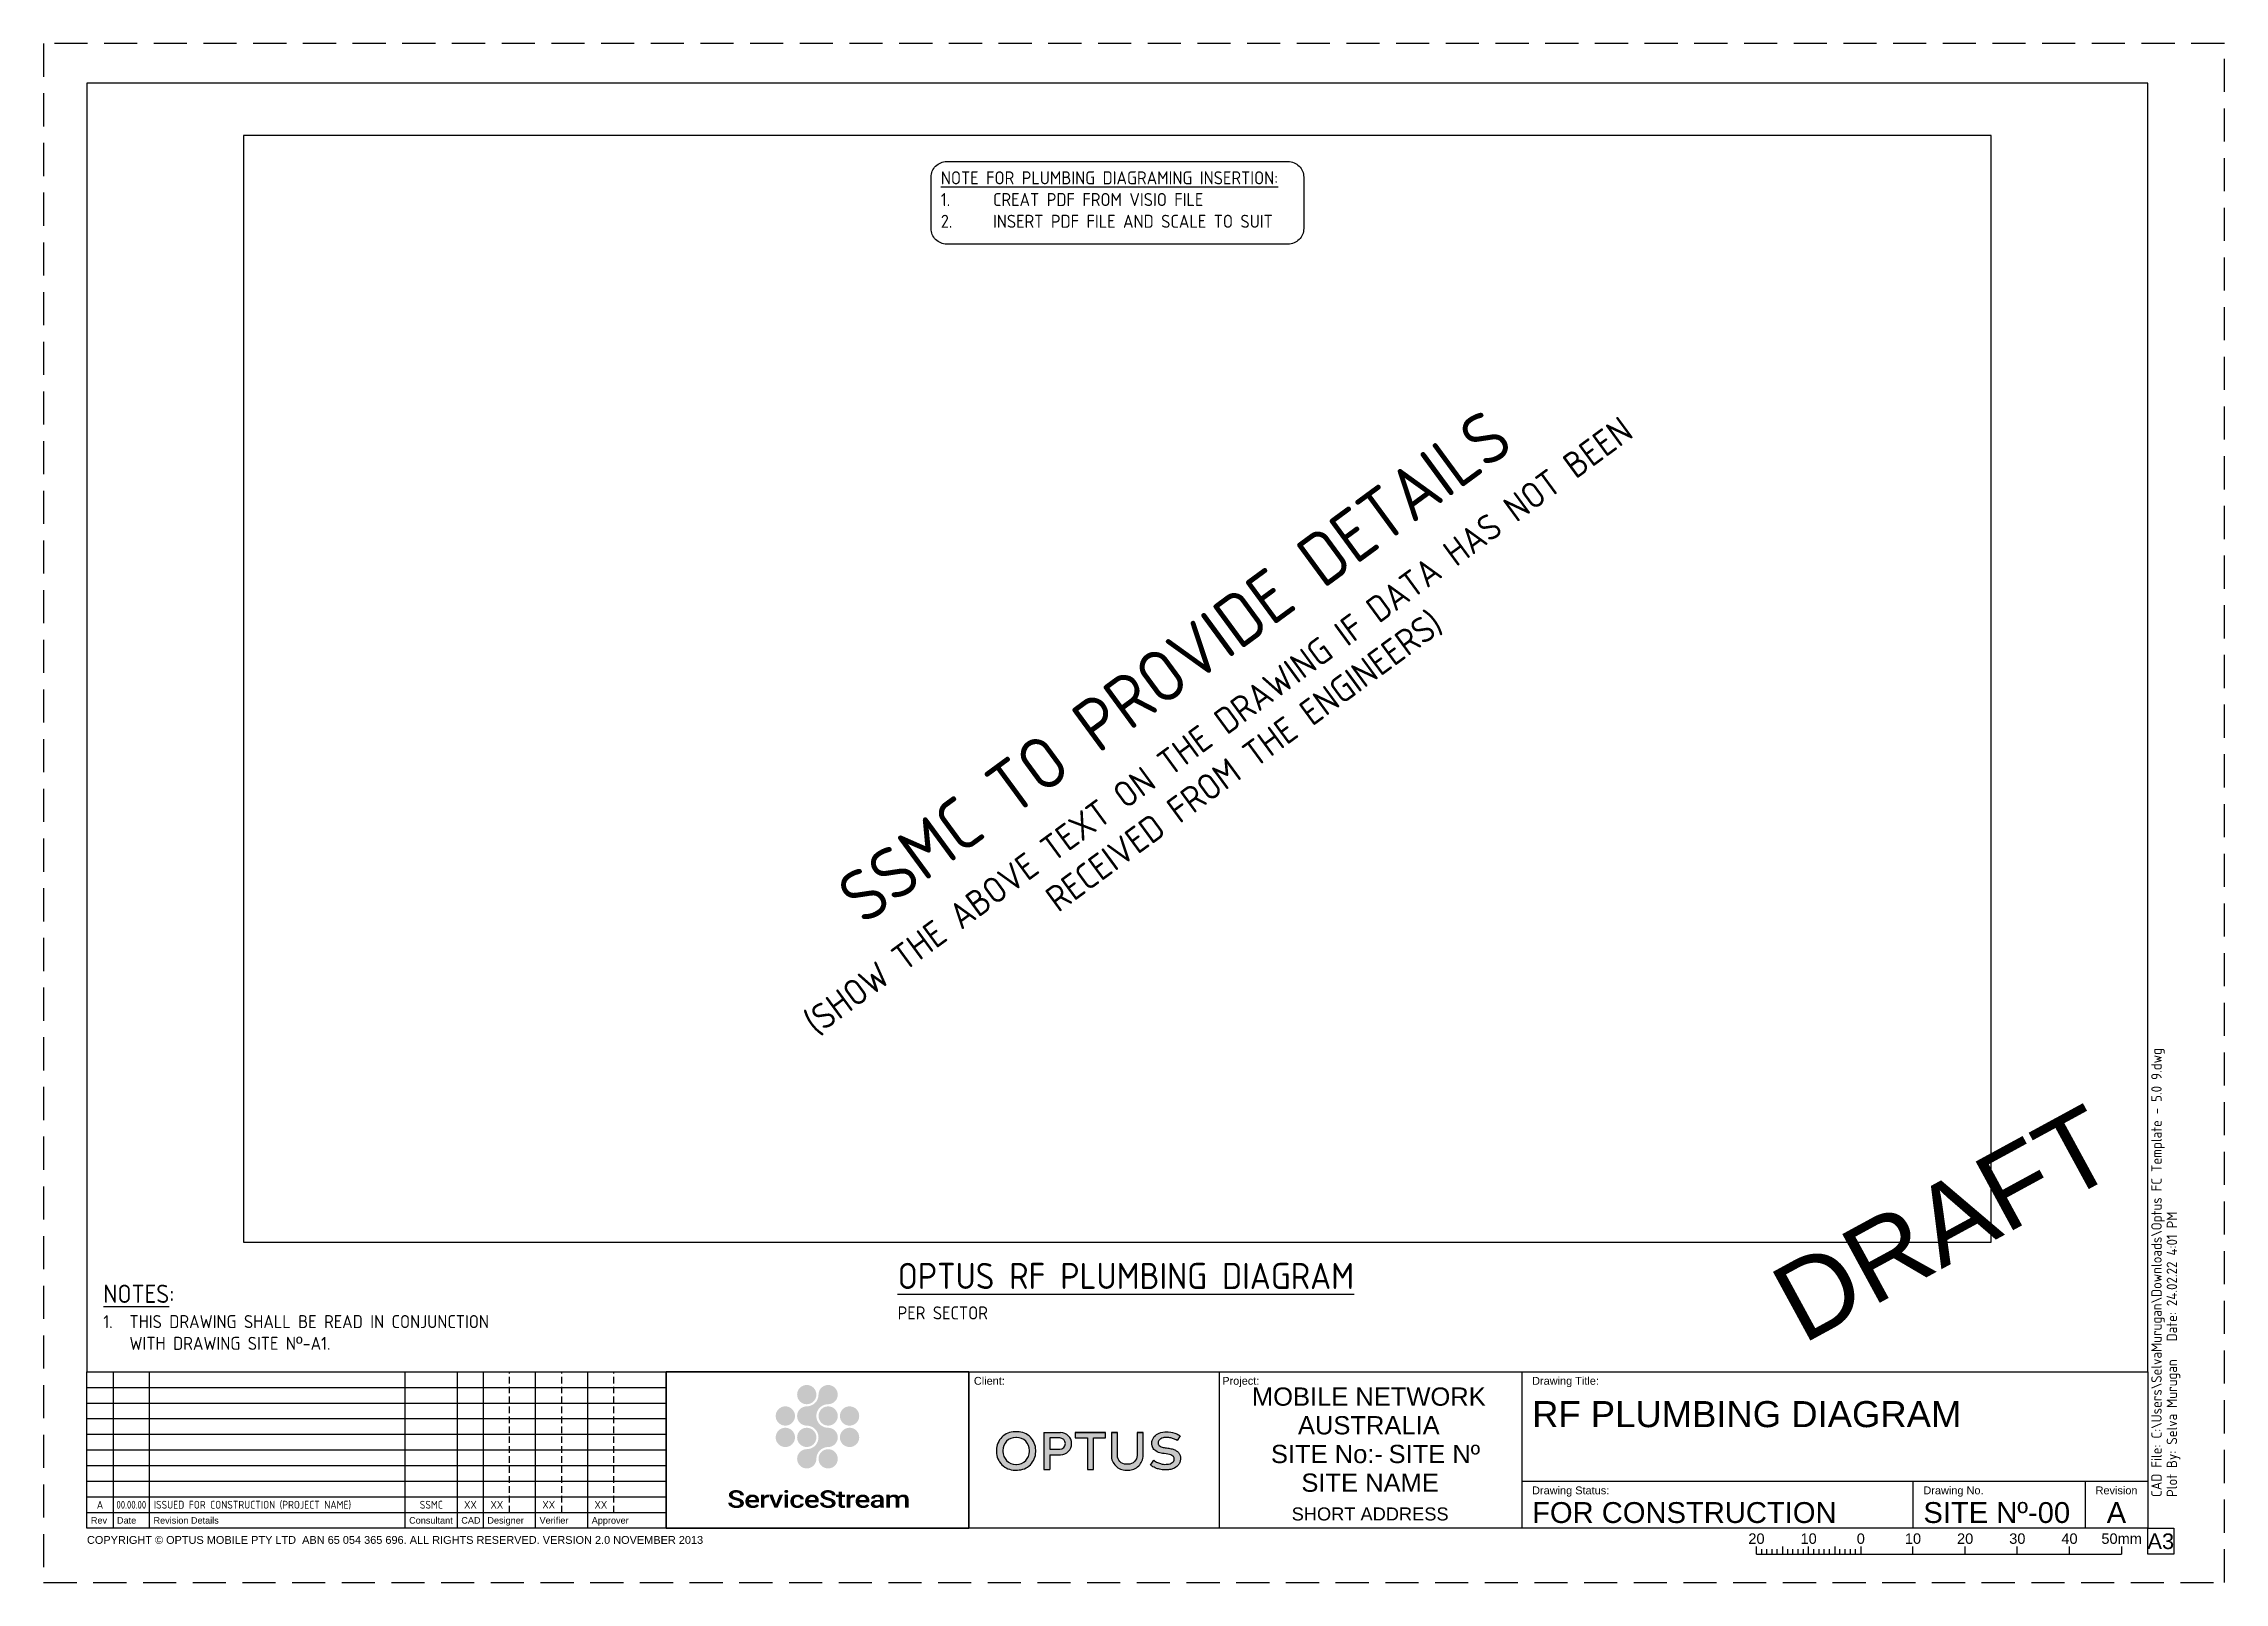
# Paper-space layout 'A2' of a CAD drawing. Extents: x 0 to 418, y 0 to 295.
# The model-space entities are those that its viewports show. They can reach past a viewport. Long polylines and large blocks are cut down to what shows.
import ezdxf
from ezdxf.enums import TextEntityAlignment as Align

# ---------------------------------------------------------------- set-up
doc = ezdxf.new("R2010")
doc.units = 0
doc.header["$MEASUREMENT"] = 0
doc.linetypes.add('DASHED', pattern=[19.05, 12.7, -6.35])
doc.linetypes.add('HIDDEN', pattern=[9.525, 6.35, -3.175])
doc.layers.get('0').update_dxf_attribs({"lineweight": 25})
doc.layers.get('DEFPOINTS').update_dxf_attribs({"color": 1})
for name, color, linetype in [('BORDER', 7, 'Continuous'), ('Cover Sht', 3, 'Continuous'), ('Cover Sht - Text 2.5', 2, 'Continuous'), ('Cover Sht - Text 3.5', 3, 'Continuous'), ('DRAFT STAMP', 253, 'Continuous'), ('Help notes', 240, 'Continuous'), ('Logo OPTUS', 134, 'Continuous'), ('Logo ServiceStream', 7, 'Continuous'), ('Text 2.5', 2, 'Continuous'), ('Text 5.0', 4, 'Continuous')]:
    doc.layers.add(name, color=color, linetype=linetype)
doc.layers.add('Viewport1', color=161, linetype='Continuous', plot=False)
doc.styles.add('ARIAL', font='arial.ttf')
doc.styles.add('ISOCP', font='isocp.shx')
doc.styles.add('STAMP', font='swissko.ttf')
pattern_1 = [(0, (0, 0), (0, 6.985), [5.08, -1.905]), (90, (0, 0), (-6.985, 4e-16), [5.08, -1.905])]

# ---------------------------------------------------------------- blocks, each defined once
blk = doc.blocks.new('Optus-A3AT')
at = {"layer": 'Cover Sht - Text 3.5', "color": 4, "style": 'ARIAL'}
for tag, p in [('TITLE-1', (285.31, 29.76)), ('TITLE-2', (285.31, 21.76))]:
    blk.add_attdef(tag, p, '', height=5, dxfattribs=at)
at = {"layer": 'Cover Sht - Text 3.5', "color": 3, "style": 'ARIAL'}
for tag, p, height in [('SITE_NO', (257.79, 22.87), 3.5), ('STATUS', (285.31, 11.39), 4)]:
    blk.add_attdef(tag, p, '', height=height, dxfattribs=at)
for tag, height, p in [('SITE_NAME', 3.5, (254.26, 17.37)), ('ADDRESS', 2.5, (254.26, 11.87))]:
    blk.add_attdef(tag, text='', height=height, dxfattribs=at).set_placement(p, align=Align.CENTER)
at = {"layer": 'Cover Sht - Text 3.5', "style": 'ARIAL'}
for tag, p in [('DRG.NO.', (360.31, 11.39)), ('REV', (393.31, 11.39))]:
    blk.add_attdef(tag, p, '', height=4, dxfattribs=at)
blk = doc.blocks.new('OPTUS Logo')
at = {"linetype": 'Continuous', "true_color": 0x00a4ae}
h = blk.add_hatch(color=134, dxfattribs=at)
h.dxf.hatch_style = 1
h.paths.add_polyline_path([(12.85, 14.65), (12.85, 14.98, 0.414214), (9.34, 18.49), (8.86, 18.49, 0.414214), (5.34, 14.98), (5.34, 14.65, 0.414214), (8.86, 11.14), (9.34, 11.14, 0.414214)])
h.paths.add_polyline_path([(9.18, 12.24), (9.02, 12.24, -0.414214), (6.55, 14.71), (6.55, 14.92, -0.414214), (9.02, 17.39), (9.18, 17.39, -0.414214), (11.65, 14.92), (11.65, 14.71, -0.414214)], flags=16)
h.paths.add_polyline_path([(17.59, 14.07, 1), (17.59, 18.35), (14.95, 18.35), (14.77, 18.35), (14.42, 18.35), (14.42, 11.28), (15.57, 11.28), (15.57, 14.07)])
h.paths.add_polyline_path([(15.57, 15.12), (15.57, 17.3), (17.45, 17.3, -1), (17.45, 15.12)], flags=16)
h.paths.add_polyline_path([(22.75, 11.28), (23.9, 11.28), (23.9, 17.3), (26.21, 17.3), (26.21, 18.35), (20.44, 18.35), (20.44, 17.3), (22.75, 17.3)])
h.paths.add_polyline_path([(28.5, 13.95), (28.5, 18.35), (27.35, 18.35), (27.35, 13.95, 0.414214), (30.19, 11.11), (30.59, 11.11, 0.414214), (33.43, 13.95), (33.43, 18.35), (32.28, 18.35), (32.28, 13.95, -0.414214), (30.59, 12.26), (30.19, 12.26, -0.414214)])
h.paths.add_polyline_path([(38.11, 12.26), (37.87, 12.25), (37.62, 12.24), (37.37, 12.26), (37.1, 12.3), (36.92, 12.34), (36.74, 12.38), (36.56, 12.44), (36.39, 12.5), (36.18, 12.58), (35.98, 12.68), (35.78, 12.8), (35.6, 12.93), (35.49, 13.02), (34.85, 12.11), (34.91, 12.06), (35.04, 11.96), (35.15, 11.89), (35.33, 11.77), (35.53, 11.67), (35.74, 11.57), (36.01, 11.46), (36.21, 11.4), (36.38, 11.35), (36.59, 11.29), (36.84, 11.24), (37.1, 11.2), (37.35, 11.18), (37.56, 11.16), (37.79, 11.16), (38.05, 11.17), (38.29, 11.19), (38.52, 11.23), (38.74, 11.28), (38.91, 11.32), (39.1, 11.39), (39.25, 11.45), (39.44, 11.54), (39.7, 11.69), (39.88, 11.83), (40.03, 11.96), (40.14, 12.09), (40.25, 12.23), (40.34, 12.36), (40.4, 12.47), (40.47, 12.63), (40.53, 12.8), (40.57, 12.95), (40.59, 13.12), (40.61, 13.27), (40.61, 13.42), (40.6, 13.59), (40.59, 13.72), (40.56, 13.85), (40.53, 13.95), (40.48, 14.08), (40.42, 14.21), (40.37, 14.3), (40.31, 14.39), (40.21, 14.51), (40.1, 14.62), (40.01, 14.7), (39.9, 14.79), (39.79, 14.86), (39.66, 14.94), (39.52, 15.01), (39.35, 15.08), (39.2, 15.13), (39.03, 15.19), (38.81, 15.24), (38.58, 15.29), (38.38, 15.32), (38.15, 15.35), (37.9, 15.39), (37.64, 15.42), (37.45, 15.46), (37.25, 15.5), (37.07, 15.55), (36.87, 15.62), (36.7, 15.71), (36.53, 15.83), (36.44, 15.93), (36.37, 16.04), (36.34, 16.14), (36.32, 16.28), (36.31, 16.41), (36.34, 16.55), (36.39, 16.7), (36.46, 16.83), (36.55, 16.94), (36.68, 17.06), (36.82, 17.16), (37.03, 17.25), (37.25, 17.32), (37.41, 17.36), (37.59, 17.38), (37.79, 17.4), (37.98, 17.4), (38.19, 17.39), (38.37, 17.37), (38.58, 17.34), (38.76, 17.3), (38.96, 17.25), (39.1, 17.2), (39.24, 17.15), (39.43, 17.07), (39.6, 16.99), (39.75, 16.91), (39.94, 16.79), (40.53, 17.72), (40.35, 17.83), (40.1, 17.97), (39.88, 18.08), (39.5, 18.24), (39.1, 18.35), (38.73, 18.43), (38.25, 18.47), (37.88, 18.48), (37.57, 18.47), (37.22, 18.42), (36.83, 18.34), (36.51, 18.23), (36.24, 18.1), (36, 17.95), (35.79, 17.79), (35.56, 17.56), (35.41, 17.34), (35.27, 17.08), (35.19, 16.83), (35.13, 16.6), (35.11, 16.35), (35.11, 16.14), (35.17, 15.78), (35.22, 15.6), (35.36, 15.31), (35.51, 15.11), (35.67, 14.94), (35.86, 14.8), (36.12, 14.64), (36.38, 14.53), (36.63, 14.44), (36.88, 14.38), (37.14, 14.33), (37.47, 14.29), (37.88, 14.23), (38.2, 14.18), (38.49, 14.11), (38.73, 14.04), (38.96, 13.94), (39.12, 13.84), (39.25, 13.72), (39.33, 13.62), (39.38, 13.47), (39.41, 13.31), (39.4, 13.15), (39.37, 13.04), (39.3, 12.88), (39.18, 12.73), (39.03, 12.59), (38.84, 12.47), (38.6, 12.37), (38.33, 12.3)])
at = {"color": 134, "linetype": 'Continuous', "true_color": 0x00a4ae}
for p, q in [((14.42, 18.35), (17.59, 18.35)), ((14.42, 18.35), (14.42, 11.28)), ((14.77, 18.35), (17.59, 18.35)), ((14.95, 18.35), (17.59, 18.35)), ((20.44, 18.35), (26.21, 18.35)), ((27.35, 18.35), (28.5, 18.35)), ((32.28, 18.35), (33.43, 18.35)), ((15.57, 14.07), (17.59, 14.07)), ((15.57, 14.07), (15.57, 11.28)), ((14.42, 11.28), (15.57, 11.28))]:
    blk.add_line(p, q, dxfattribs=at)
for points in [[(5.34, 14.98), (5.34, 14.65, 0.414214), (8.86, 11.14), (9.34, 11.14, 0.414214), (12.85, 14.65), (12.85, 14.98, 0.414214), (9.34, 18.49), (8.86, 18.49, 0.414214)], [(6.55, 14.71, 0.414214), (9.02, 12.24), (9.18, 12.24, 0.414214), (11.65, 14.71), (11.65, 14.92, 0.414214), (9.18, 17.39), (9.02, 17.39, 0.414214), (6.55, 14.92)], [(15.57, 15.12), (17.45, 15.12, 1), (17.45, 17.3), (15.57, 17.3)], [(30.59, 12.26), (30.19, 12.26, -0.414214), (28.5, 13.95), (28.5, 18.35), (27.35, 18.35), (27.35, 13.95, 0.414214), (30.19, 11.11), (30.59, 11.11, 0.414214), (33.43, 13.95), (33.43, 18.35), (32.28, 18.35), (32.28, 13.95, -0.414214)]]:
    blk.add_lwpolyline(points, format="xyb", close=True, dxfattribs=at)
for points in [[(23.9, 17.3), (26.21, 17.3), (26.21, 18.35), (20.44, 18.35), (20.44, 17.3), (22.75, 17.3), (22.75, 11.28), (23.9, 11.28)], [(34.85, 12.11), (35.49, 13.02), (35.6, 12.93), (35.78, 12.8), (35.98, 12.68), (36.18, 12.58), (36.39, 12.5), (36.56, 12.44), (36.74, 12.38), (36.92, 12.34), (37.1, 12.3), (37.37, 12.26), (37.62, 12.24), (37.87, 12.25), (38.11, 12.26), (38.33, 12.3), (38.6, 12.37), (38.84, 12.47), (39.03, 12.59), (39.18, 12.73), (39.3, 12.88), (39.37, 13.04), (39.4, 13.15), (39.41, 13.31), (39.38, 13.47), (39.33, 13.62), (39.25, 13.72), (39.12, 13.84), (38.96, 13.94), (38.73, 14.04), (38.49, 14.11), (38.2, 14.18), (37.88, 14.23), (37.47, 14.29), (37.14, 14.33), (36.88, 14.38), (36.63, 14.44), (36.38, 14.53), (36.12, 14.64), (35.86, 14.8), (35.67, 14.94), (35.51, 15.11), (35.36, 15.31), (35.22, 15.6), (35.17, 15.78), (35.11, 16.14), (35.11, 16.35), (35.13, 16.6), (35.19, 16.83), (35.27, 17.08), (35.41, 17.34), (35.56, 17.56), (35.79, 17.79), (36, 17.95), (36.24, 18.1), (36.51, 18.23), (36.83, 18.34), (37.22, 18.42), (37.57, 18.47), (37.88, 18.48), (38.25, 18.47), (38.73, 18.43), (39.1, 18.35), (39.5, 18.24), (39.88, 18.08), (40.1, 17.97), (40.35, 17.83), (40.53, 17.72), (40.53, 17.72), (39.94, 16.79), (39.75, 16.91), (39.6, 16.99), (39.43, 17.07), (39.24, 17.15), (39.1, 17.2), (38.96, 17.25), (38.76, 17.3), (38.58, 17.34), (38.37, 17.37), (38.19, 17.39), (37.98, 17.4), (37.79, 17.4), (37.59, 17.38), (37.41, 17.36), (37.25, 17.32), (37.03, 17.25), (36.82, 17.16), (36.68, 17.06), (36.55, 16.94), (36.46, 16.83), (36.39, 16.7), (36.34, 16.55), (36.31, 16.41), (36.32, 16.28), (36.34, 16.14), (36.37, 16.04), (36.44, 15.93), (36.53, 15.83), (36.7, 15.71), (36.87, 15.62), (37.07, 15.55), (37.25, 15.5), (37.45, 15.46), (37.64, 15.42), (37.9, 15.39), (38.15, 15.35), (38.38, 15.32), (38.58, 15.29), (38.81, 15.24), (39.03, 15.19), (39.2, 15.13), (39.35, 15.08), (39.52, 15.01), (39.66, 14.94), (39.79, 14.86), (39.9, 14.79), (40.01, 14.7), (40.1, 14.62), (40.21, 14.51), (40.31, 14.39), (40.37, 14.3), (40.42, 14.21), (40.48, 14.08), (40.53, 13.95), (40.56, 13.85), (40.59, 13.72), (40.6, 13.59), (40.61, 13.42), (40.61, 13.27), (40.59, 13.12), (40.57, 12.95), (40.53, 12.8), (40.47, 12.63), (40.4, 12.47), (40.34, 12.36), (40.25, 12.23), (40.14, 12.09), (40.03, 11.96), (39.88, 11.83), (39.7, 11.69), (39.44, 11.54), (39.25, 11.45), (39.1, 11.39), (38.91, 11.32), (38.74, 11.28), (38.52, 11.23), (38.29, 11.19), (38.05, 11.17), (37.79, 11.16), (37.56, 11.16), (37.35, 11.18), (37.1, 11.2), (36.84, 11.24), (36.59, 11.29), (36.38, 11.35), (36.21, 11.4), (36.01, 11.46), (35.74, 11.57), (35.53, 11.67), (35.33, 11.77), (35.15, 11.89), (35.04, 11.96), (34.91, 12.06)]]:
    blk.add_lwpolyline(points, close=True, dxfattribs=at)
blk.add_arc((17.59, 16.21), 2.14, 270, 90, dxfattribs=at)
blk = doc.blocks.new('OPTUS-yes Logo')
at = {"layer": 'BORDER'}
blk.add_blockref('OPTUS Logo', (0, 0), dxfattribs=at)
blk = doc.blocks.new('Optus-A3SH')
at = {"layer": 'Cover Sht', "color": 1}
for p, q in [((13.31, 40.39), (13.31, 10.39)), ((20.31, 10.39), (20.31, 40.39)), ((69.31, 10.39), (69.31, 40.39)), ((79.31, 10.39), (79.31, 40.39)), ((79.31, 13.39), (79.31, 40.39)), ((84.31, 10.39), (84.31, 40.39)), ((94.31, 10.39), (94.31, 40.39)), ((104.31, 10.39), (104.31, 40.39)), ((8.31, 13.39), (119.31, 13.39))]:
    blk.add_line(p, q, dxfattribs=at)
at = {"layer": 'Cover Sht', "color": 8, "linetype": 'DASHED', "ltscale": 0.1}
for p, q in [((89.31, 13.39), (89.31, 40.39)), ((99.31, 13.39), (99.31, 40.39)), ((109.31, 13.39), (109.31, 40.39))]:
    blk.add_line(p, q, dxfattribs=at)
at = {"layer": 'Cover Sht', "color": 2}
for p, q in [((119.31, 10.39), (119.31, 40.39)), ((177.31, 10.39), (177.31, 40.39)), ((225.31, 40.39), (225.31, 10.39)), ((283.31, 40.39), (283.31, 10.39)), ((283.31, 19.39), (403.31, 19.39)), ((358.31, 19.39), (358.31, 10.39)), ((391.31, 19.39), (391.31, 10.39))]:
    blk.add_line(p, q, dxfattribs=at)
at = {"layer": 'Cover Sht', "color": 8}
for p, q in [((8.31, 37.39), (119.31, 37.39)), ((8.31, 34.39), (119.31, 34.39)), ((8.31, 31.39), (119.31, 31.39)), ((8.31, 28.39), (119.31, 28.39)), ((8.31, 25.39), (119.31, 25.39)), ((8.31, 22.39), (119.31, 22.39)), ((8.31, 19.39), (119.31, 19.39)), ((8.31, 16.39), (119.31, 16.39)), ((329.31, 5.39), (329.31, 6.39)), ((330.31, 5.39), (330.31, 6.39)), ((331.31, 5.39), (331.31, 6.39)), ((332.31, 5.39), (332.31, 6.39)), ((334.31, 5.39), (334.31, 6.39)), ((335.31, 5.39), (335.31, 6.39)), ((336.31, 5.39), (336.31, 6.39)), ((337.31, 5.39), (337.31, 6.39)), ((339.31, 5.39), (339.31, 6.39)), ((340.31, 5.39), (340.31, 6.39)), ((341.31, 5.39), (341.31, 6.39)), ((342.31, 5.39), (342.31, 6.39)), ((344.31, 5.39), (344.31, 6.39)), ((345.31, 5.39), (345.31, 6.39)), ((346.31, 5.39), (346.31, 6.39)), ((347.31, 5.39), (347.31, 6.39))]:
    blk.add_line(p, q, dxfattribs=at)
at = {"layer": 'Cover Sht', "color": 7}
for p, q in [((328.31, 5.39), (328.31, 6.89)), ((328.31, 5.39), (398.31, 5.39)), ((333.31, 6.89), (333.31, 5.39)), ((338.31, 5.39), (338.31, 6.89)), ((343.31, 6.89), (343.31, 5.39)), ((348.31, 6.89), (348.31, 5.39)), ((358.31, 5.39), (358.31, 6.89)), ((368.31, 5.39), (368.31, 6.89)), ((378.31, 5.39), (378.31, 6.89)), ((388.31, 5.39), (388.31, 6.89)), ((398.31, 6.89), (398.31, 5.39))]:
    blk.add_line(p, q, dxfattribs=at)
at = {"layer": 'Cover Sht', "flags": 128}
blk.add_lwpolyline([(403.31, 40.39), (403.31, 287.39), (8.31, 287.39), (8.31, 40.39)], dxfattribs=at)
blk.add_lwpolyline([(8.31, 40.39), (403.31, 40.39), (403.31, 10.39), (8.31, 10.39)], close=True, dxfattribs=at)
at = {"layer": 'Cover Sht', "color": 1, "flags": 128}
blk.add_lwpolyline([(403.31, 5.39), (403.31, 10.39), (408.31, 10.39), (408.31, 5.39)], close=True, dxfattribs=at)
at = {"layer": 'Logo OPTUS'}
blk.add_blockref('OPTUS-yes Logo', (177.31, 10.39), dxfattribs=at)
at = {"layer": 'Cover Sht - Text 2.5', "color": 1, "style": 'ARIAL'}
for s, p in [('Client:', (178.31, 37.89)), ('Project:', (225.92, 37.89)), ('Drawing Title:', (285.31, 37.89)), ('Drawing Status:', (285.31, 16.89)), ('Drawing No.', (360.31, 16.89)), ('Revision', (393.31, 16.89))]:
    blk.add_text(s, height=1.5, dxfattribs=at).set_placement(p)
for s, p in [('Revision Details', (21.06, 11.89)), ('Consultant', (70.06, 11.89)), ('Designer', (85.06, 11.89)), ('Verifier', (95.06, 11.89)), ('Rev', (9.06, 11.89)), ('Date', (14.06, 11.89)), ('CAD', (80.06, 11.89)), ('Approver', (105.06, 11.89))]:
    blk.add_text(s, height=1.25, dxfattribs=at).set_placement(p, align=Align.MIDDLE_LEFT)
at = {"layer": 'Cover Sht - Text 2.5', "color": 7, "style": 'ARIAL'}
for s, p in [('20', (328.31, 7.39)), ('10', (338.31, 7.39)), ('0', (348.31, 7.39)), ('10', (358.31, 7.39)), ('20', (368.31, 7.39)), ('30', (378.31, 7.39)), ('40', (388.31, 7.39)), ('50mm', (398.31, 7.39))]:
    blk.add_text(s, height=2, dxfattribs=at).set_placement(p, align=Align.CENTER)
at = {"layer": 'Cover Sht - Text 3.5', "color": 3, "style": 'ARIAL'}
for s, p in [('MOBILE NETWORK', (254.01, 33.87)), ('AUSTRALIA', (254.01, 28.37)), ('SITE No:-', (245.98, 22.87))]:
    blk.add_text(s, height=3.5, dxfattribs=at).set_placement(p, align=Align.CENTER)
at = {"layer": 'Cover Sht - Text 3.5', "color": 8, "style": 'ARIAL'}
blk.add_text('COPYRIGHT © OPTUS MOBILE PTY LTD  ABN 65 054 365 696. ALL RIGHTS RESERVED. VERSION 2.0 NOVEMBER 2013', height=1.5, dxfattribs=at).set_placement((8.31, 7.39))
blk.add_text('COPYRIGHT © OPTUS MOBILE PTY LTD  ABN 65 054 365 696. ALL RIGHTS RESERVED. VERSION 2.0 NOVEMBER 2013', height=1.5, dxfattribs=at).set_placement((8.31, 7.39))
at = {"layer": 'Cover Sht - Text 3.5', "style": 'ARIAL'}
blk.add_text('A3', height=3, dxfattribs=at).set_placement((405.81, 7.89), align=Align.MIDDLE)
at = {"layer": 'Cover Sht - Text 3.5', "color": 8, "style": 'ISOCP'}
for p in [(403.98, 16.38), (406.94, 16.38)]:
    blk.add_attdef('PLOTINFO', text='', height=2, rotation=90, dxfattribs=at).set_placement(p, align=Align.TOP_LEFT)
blk = doc.blocks.new('Rev_Details')
at = {"layer": 'Cover Sht - Text 3.5', "color": 7, "linetype": 'Continuous', "style": 'ISOCP'}
for tag, p in [('REVNO', (10.81, 14.89)), ('CO.BY', (74.31, 14.89)), ('CADBY', (81.81, 14.89)), ('DESBY', (86.88, 14.89)), ('VERBY', (96.81, 14.89)), ('APPBY', (106.81, 14.89))]:
    blk.add_attdef(tag, text='', height=1.5, dxfattribs=at).set_placement(p, align=Align.MIDDLE_CENTER)
at = {"layer": 'Cover Sht - Text 3.5', "color": 7, "linetype": 'Continuous', "style": 'ISOCP', "width": 0.9}
blk.add_attdef('REVDATE', text='', height=1.5, dxfattribs=at).set_placement((16.81, 14.89), align=Align.MIDDLE_CENTER)
at = {"layer": 'Cover Sht - Text 3.5', "color": 7, "linetype": 'Continuous', "style": 'ISOCP'}
blk.add_attdef('REVDESCRIPTION', text='', height=1.5, dxfattribs=at).set_placement((21.11, 14.89), align=Align.MIDDLE_LEFT)
blk = doc.blocks.new('New_ServiceStream_Logo')
at = {"layer": 'Logo ServiceStream', "transparency": 33554605}
h = blk.add_hatch(color=7, dxfattribs=at)
h.dxf.hatch_style = 1
h.set_gradient(color1=(41, 197, 245), color2=(63, 213, 133), rotation=180, name='INVCURVED')
h.paths.add_polyline_path([(-29.19, -4.39, 1), (-32.88, -4.39, 1)], flags=17)
h.paths.add_polyline_path([(-26.91, -6.23, 2.3896), (-28.78, -4.39, -0.417704), (-31.06, -6.64, 0.992754), (-31.04, -10.34, -1.005969), (-31.06, -14.85, 2.3896), (-29.19, -16.7, -0.417704), (-26.91, -14.44, 0.992754), (-26.93, -10.75, -1.005969)])
h.paths.add_polyline_path([(-36.99, -8.49, 1), (-33.29, -8.49, 1)])
h.paths.add_polyline_path([(-36.99, -12.59, 1), (-33.29, -12.59, 1)])
h.paths.add_polyline_path([(-32.88, -12.59, 1), (-29.19, -12.59, 1)], flags=17)
h.paths.add_polyline_path([(-25.09, -8.49, 1), (-28.78, -8.49, 1)], flags=17)
h.paths.add_polyline_path([(-20.98, -8.49, 1), (-24.68, -8.49, 1)])
h.paths.add_polyline_path([(-24.68, -12.59, 1), (-20.98, -12.59, 1)])
h.paths.add_polyline_path([(-25.09, -16.7, 1), (-28.78, -16.7, 1)], flags=17)
at = {"layer": 'Logo ServiceStream'}
h = blk.add_hatch(dxfattribs=at)
h.set_pattern_fill('ANGLE')
h.set_pattern_definition(pattern_1)
h.paths.add_polyline_path([(-44.54, -22.69), (-44.9, -22.71), (-45.26, -22.8), (-45.56, -22.95), (-45.7, -23.06), (-44.54, -23.15), (-44.29, -23.17), (-43.98, -23.3), (-43.87, -23.41), (-43.78, -23.71), (-43.08, -23.71), (-43.11, -23.47), (-43.27, -23.18), (-43.46, -22.99), (-43.79, -22.82), (-44.14, -22.72)])
h.paths.add_polyline_path([(-45.7, -23.06), (-45.9, -23.31), (-45.96, -23.62), (-45.9, -23.9), (-45.72, -24.16), (-45.42, -24.37), (-45.36, -24.4), (-45.04, -24.53), (-44.64, -24.64), (-44.24, -24.76), (-43.96, -24.89), (-43.9, -24.94), (-43.78, -25.23), (-43.78, -25.29), (-43.96, -25.55), (-44.11, -25.62), (-44.51, -25.68), (-43.33, -25.79), (-43.14, -25.53), (-43.08, -25.22), (-43.09, -25.06), (-43.21, -24.77), (-43.32, -24.64), (-43.63, -24.43), (-43.66, -24.41), (-43.98, -24.28), (-44.38, -24.16), (-44.77, -24.05), (-45.06, -23.93), (-45.11, -23.88), (-45.26, -23.62), (-45.25, -23.53), (-45.07, -23.27), (-44.94, -23.21), (-44.54, -23.15)])
h.paths.add_polyline_path([(-45.39, -25.08), (-46.09, -25.08), (-46.05, -25.35), (-45.89, -25.63), (-45.65, -25.83), (-45.31, -26), (-45.26, -26.02), (-44.9, -26.11), (-44.51, -26.14), (-44.12, -26.12), (-43.76, -26.03), (-43.46, -25.89), (-43.33, -25.79), (-44.51, -25.68), (-44.85, -25.64), (-45.16, -25.52), (-45.3, -25.39)])
h.paths.add_polyline_path([(-41.45, -23.55), (-41.8, -23.59), (-42.14, -23.71), (-42.42, -23.9), (-41.45, -24), (-41.33, -24.01), (-41.01, -24.14), (-40.93, -24.25), (-40.83, -24.57), (-40.83, -24.61), (-42.12, -24.61), (-40.17, -24.75), (-40.21, -24.41), (-40.33, -24.11), (-40.5, -23.88), (-40.72, -23.71), (-41.05, -23.59)])
h.paths.add_polyline_path([(-42.42, -23.9), (-42.63, -24.17), (-42.66, -24.21), (-42.77, -24.51), (-42.8, -24.84), (-42.8, -24.91), (-42.8, -24.95), (-42.75, -25.28), (-42.62, -25.57), (-42.4, -25.8), (-41.33, -25.69), (-41.56, -25.67), (-41.88, -25.51), (-42.02, -25.34), (-42.12, -25.02), (-40.17, -25.02), (-40.17, -24.8), (-40.17, -24.75), (-42.12, -24.61), (-42.07, -24.42), (-41.9, -24.16), (-41.81, -24.09), (-41.45, -24)])
h.paths.add_polyline_path([(-40.58, -25.38), (-40.67, -25.46), (-40.96, -25.64), (-41.33, -25.69), (-42.4, -25.8), (-42.4, -25.81), (-42.11, -26), (-41.77, -26.1), (-41.37, -26.14), (-41.05, -26.12), (-40.7, -26.02), (-40.47, -25.9), (-40.21, -25.67)])
h = blk.add_hatch(color=7, dxfattribs=at)
h.dxf.hatch_style = 1
h.paths.add_polyline_path([(-44.54, -22.69), (-44.9, -22.71), (-45.26, -22.8), (-45.56, -22.95), (-45.7, -23.06), (-44.54, -23.15), (-44.29, -23.17), (-43.98, -23.3), (-43.87, -23.41), (-43.78, -23.71), (-43.08, -23.71), (-43.11, -23.47), (-43.27, -23.18), (-43.46, -22.99), (-43.79, -22.82), (-44.14, -22.72)])
h.paths.add_polyline_path([(-45.7, -23.06), (-45.9, -23.31), (-45.96, -23.62), (-45.9, -23.9), (-45.72, -24.16), (-45.42, -24.37), (-45.36, -24.4), (-45.04, -24.53), (-44.64, -24.64), (-44.24, -24.76), (-43.96, -24.89), (-43.9, -24.94), (-43.78, -25.23), (-43.78, -25.29), (-43.96, -25.55), (-44.11, -25.62), (-44.51, -25.68), (-43.33, -25.79), (-43.14, -25.53), (-43.08, -25.22), (-43.09, -25.06), (-43.21, -24.77), (-43.32, -24.64), (-43.63, -24.43), (-43.66, -24.41), (-43.98, -24.28), (-44.38, -24.16), (-44.77, -24.05), (-45.06, -23.93), (-45.11, -23.88), (-45.26, -23.62), (-45.25, -23.53), (-45.07, -23.27), (-44.94, -23.21), (-44.54, -23.15)])
h.paths.add_polyline_path([(-45.39, -25.08), (-46.09, -25.08), (-46.05, -25.35), (-45.89, -25.63), (-45.65, -25.83), (-45.31, -26), (-45.26, -26.02), (-44.9, -26.11), (-44.51, -26.14), (-44.12, -26.12), (-43.76, -26.03), (-43.46, -25.89), (-43.33, -25.79), (-44.51, -25.68), (-44.85, -25.64), (-45.16, -25.52), (-45.3, -25.39)])
h = blk.add_hatch(dxfattribs=at)
h.set_pattern_fill('ANGLE')
h.set_pattern_definition(pattern_1)
h.paths.add_polyline_path([(-41.45, -23.55), (-41.8, -23.59), (-42.14, -23.71), (-42.42, -23.9), (-41.45, -24), (-41.33, -24.01), (-41.01, -24.14), (-40.93, -24.25), (-40.83, -24.57), (-40.83, -24.61), (-42.12, -24.61), (-40.17, -24.75), (-40.21, -24.41), (-40.33, -24.11), (-40.5, -23.88), (-40.72, -23.71), (-41.05, -23.59)])
h.paths.add_polyline_path([(-42.42, -23.9), (-42.63, -24.17), (-42.66, -24.21), (-42.77, -24.51), (-42.8, -24.84), (-42.8, -24.91), (-42.8, -24.95), (-42.75, -25.28), (-42.62, -25.57), (-42.4, -25.8), (-41.33, -25.69), (-41.56, -25.67), (-41.88, -25.51), (-42.02, -25.34), (-42.12, -25.02), (-40.17, -25.02), (-40.17, -24.8), (-40.17, -24.75), (-42.12, -24.61), (-42.07, -24.42), (-41.9, -24.16), (-41.81, -24.09), (-41.45, -24)])
h.paths.add_polyline_path([(-40.58, -25.38), (-40.67, -25.46), (-40.96, -25.64), (-41.33, -25.69), (-42.4, -25.8), (-42.4, -25.81), (-42.11, -26), (-41.77, -26.1), (-41.37, -26.14), (-41.05, -26.12), (-40.7, -26.02), (-40.47, -25.9), (-40.21, -25.67)])
h = blk.add_hatch(dxfattribs=at)
h.set_pattern_fill('ANGLE')
h.set_pattern_definition(pattern_1)
h.paths.add_polyline_path([(-41.45, -23.55), (-41.8, -23.59), (-42.14, -23.71), (-42.42, -23.9), (-41.45, -24), (-41.33, -24.01), (-41.01, -24.14), (-40.93, -24.25), (-40.83, -24.57), (-40.83, -24.61), (-42.12, -24.61), (-40.17, -24.75), (-40.21, -24.41), (-40.33, -24.11), (-40.5, -23.88), (-40.72, -23.71), (-41.05, -23.59)])
h.paths.add_polyline_path([(-42.42, -23.9), (-42.63, -24.17), (-42.66, -24.21), (-42.77, -24.51), (-42.8, -24.84), (-42.8, -24.91), (-42.8, -24.95), (-42.75, -25.28), (-42.62, -25.57), (-42.4, -25.8), (-41.33, -25.69), (-41.56, -25.67), (-41.88, -25.51), (-42.02, -25.34), (-42.12, -25.02), (-40.17, -25.02), (-40.17, -24.8), (-40.17, -24.75), (-42.12, -24.61), (-42.07, -24.42), (-41.9, -24.16), (-41.81, -24.09), (-41.45, -24)])
h.paths.add_polyline_path([(-40.58, -25.38), (-40.67, -25.46), (-40.96, -25.64), (-41.33, -25.69), (-42.4, -25.8), (-42.4, -25.81), (-42.11, -26), (-41.77, -26.1), (-41.37, -26.14), (-41.05, -26.12), (-40.7, -26.02), (-40.47, -25.9), (-40.21, -25.67)])
h = blk.add_hatch(color=7, dxfattribs=at)
h.dxf.hatch_style = 1
h.paths.add_polyline_path([(-41.45, -23.55), (-41.8, -23.59), (-42.14, -23.71), (-42.42, -23.9), (-41.45, -24), (-41.33, -24.01), (-41.01, -24.14), (-40.93, -24.25), (-40.83, -24.57), (-40.83, -24.61), (-42.12, -24.61), (-40.17, -24.75), (-40.21, -24.41), (-40.33, -24.11), (-40.5, -23.88), (-40.72, -23.71), (-41.05, -23.59)])
h.paths.add_polyline_path([(-42.42, -23.9), (-42.63, -24.17), (-42.66, -24.21), (-42.77, -24.51), (-42.8, -24.84), (-42.8, -24.91), (-42.8, -24.95), (-42.75, -25.28), (-42.62, -25.57), (-42.4, -25.8), (-41.33, -25.69), (-41.56, -25.67), (-41.88, -25.51), (-42.02, -25.34), (-42.12, -25.02), (-40.17, -25.02), (-40.17, -24.8), (-40.17, -24.75), (-42.12, -24.61), (-42.07, -24.42), (-41.9, -24.16), (-41.81, -24.09), (-41.45, -24)])
h.paths.add_polyline_path([(-40.58, -25.38), (-40.67, -25.46), (-40.96, -25.64), (-41.33, -25.69), (-42.4, -25.8), (-42.4, -25.81), (-42.11, -26), (-41.77, -26.1), (-41.37, -26.14), (-41.05, -26.12), (-40.7, -26.02), (-40.47, -25.9), (-40.21, -25.67)])
h = blk.add_hatch(color=7, dxfattribs=at)
h.dxf.hatch_style = 1
h.paths.add_polyline_path([(-38.48, -23.55), (-38.56, -23.55), (-38.89, -23.64), (-39.15, -23.88), (-38.51, -24.09), (-38.24, -24.11), (-38.24, -23.58)])
h.paths.add_polyline_path([(-39.17, -23.6), (-39.81, -23.6), (-39.81, -26.09), (-39.14, -26.09), (-39.14, -24.39), (-39.13, -24.36), (-38.89, -24.16), (-38.51, -24.09), (-39.15, -23.88)])
h = blk.add_hatch(color=7, dxfattribs=at)
h.dxf.hatch_style = 1
h.paths.add_polyline_path([(-35.59, -23.6), (-36.29, -23.6), (-36.92, -25.39), (-37.22, -26.09), (-36.63, -26.09)])
h.paths.add_polyline_path([(-37.57, -23.6), (-38.26, -23.6), (-37.22, -26.09), (-36.92, -25.39)])
h = blk.add_hatch(color=7, dxfattribs=at)
h.dxf.hatch_style = 1
h.paths.add_polyline_path([(-34.96, -22.65), (-35.24, -22.73), (-35.34, -22.95), (-35.24, -23.16), (-34.96, -23.24), (-34.68, -23.16), (-34.57, -22.95), (-34.68, -22.73)])
h.paths.add_polyline_path([(-34.62, -23.6), (-35.29, -23.6), (-35.29, -26.09), (-34.62, -26.09)])
h = blk.add_hatch(color=7, dxfattribs=at)
h.dxf.hatch_style = 1
h.paths.add_polyline_path([(-32.82, -23.55), (-33.19, -23.59), (-33.53, -23.7), (-33.81, -23.89), (-33.84, -23.92), (-32.82, -24), (-32.72, -24), (-32.4, -24.14), (-32.34, -24.19), (-32.23, -24.49), (-31.59, -24.49), (-31.61, -24.35), (-31.72, -24.05), (-31.94, -23.81), (-32.09, -23.71), (-32.42, -23.59)])
h.paths.add_polyline_path([(-33.84, -23.92), (-34.02, -24.17), (-34.13, -24.47), (-34.18, -24.8), (-34.18, -24.87), (-34.18, -24.94), (-34.12, -25.27), (-34, -25.56), (-33.8, -25.8), (-33.55, -25.98), (-33.21, -26.1), (-32.81, -26.14), (-32.57, -26.12), (-32.21, -26.02), (-32.02, -25.93), (-31.76, -25.7), (-32.82, -25.69), (-33.04, -25.67), (-33.33, -25.49), (-33.46, -25.24), (-33.5, -24.89), (-33.5, -24.8), (-33.46, -24.45), (-33.32, -24.2), (-33.18, -24.08), (-32.82, -24)])
h.paths.add_polyline_path([(-31.59, -25.27), (-32.23, -25.27), (-32.23, -25.3), (-32.4, -25.57), (-32.46, -25.61), (-32.82, -25.69), (-31.76, -25.7), (-31.68, -25.57)])
h = blk.add_hatch(color=7, dxfattribs=at)
h.dxf.hatch_style = 1
h.paths.add_polyline_path([(-30, -23.55), (-30.36, -23.59), (-30.7, -23.71), (-30.97, -23.9), (-30.01, -24), (-29.89, -24.01), (-29.57, -24.14), (-29.48, -24.25), (-29.39, -24.57), (-29.39, -24.61), (-30.67, -24.61), (-28.72, -24.75), (-28.76, -24.41), (-28.88, -24.11), (-29.06, -23.88), (-29.28, -23.71), (-29.61, -23.59)])
h.paths.add_polyline_path([(-29.14, -25.38), (-29.22, -25.46), (-29.52, -25.64), (-29.89, -25.69), (-30.96, -25.8), (-30.95, -25.81), (-30.66, -26), (-30.32, -26.1), (-29.92, -26.14), (-29.61, -26.12), (-29.25, -26.02), (-29.03, -25.9), (-28.77, -25.67)])
h.paths.add_polyline_path([(-30.97, -23.9), (-31.19, -24.17), (-31.21, -24.21), (-31.32, -24.51), (-31.36, -24.84), (-31.36, -24.91), (-31.36, -24.95), (-31.31, -25.28), (-31.17, -25.57), (-30.96, -25.8), (-29.89, -25.69), (-30.12, -25.67), (-30.44, -25.51), (-30.58, -25.34), (-30.68, -25.02), (-28.72, -25.02), (-28.72, -24.8), (-28.72, -24.75), (-30.67, -24.61), (-30.62, -24.42), (-30.45, -24.16), (-30.36, -24.09), (-30.01, -24)])
h = blk.add_hatch(color=7, dxfattribs=at)
h.dxf.hatch_style = 1
h.paths.add_polyline_path([(-26.95, -22.69), (-27.32, -22.71), (-27.68, -22.8), (-27.98, -22.95), (-28.12, -23.06), (-26.96, -23.15), (-26.7, -23.17), (-26.39, -23.3), (-26.29, -23.41), (-26.2, -23.71), (-25.49, -23.71), (-25.53, -23.47), (-25.68, -23.18), (-25.88, -22.99), (-26.2, -22.82), (-26.55, -22.72)])
h.paths.add_polyline_path([(-28.12, -23.06), (-28.32, -23.31), (-28.38, -23.62), (-28.32, -23.9), (-28.13, -24.16), (-27.83, -24.37), (-27.78, -24.4), (-27.46, -24.53), (-27.05, -24.64), (-26.66, -24.76), (-26.38, -24.89), (-26.31, -24.94), (-26.2, -25.23), (-26.2, -25.29), (-26.38, -25.55), (-26.53, -25.62), (-26.93, -25.68), (-25.75, -25.79), (-25.56, -25.53), (-25.49, -25.22), (-25.51, -25.06), (-25.63, -24.77), (-25.74, -24.64), (-26.04, -24.43), (-26.08, -24.41), (-26.4, -24.28), (-26.8, -24.16), (-27.19, -24.05), (-27.47, -23.93), (-27.53, -23.88), (-27.68, -23.62), (-27.67, -23.53), (-27.49, -23.27), (-27.35, -23.21), (-26.96, -23.15)])
h.paths.add_polyline_path([(-27.8, -25.08), (-28.51, -25.08), (-28.46, -25.35), (-28.3, -25.63), (-28.07, -25.83), (-27.73, -26), (-27.68, -26.02), (-27.32, -26.11), (-26.93, -26.14), (-26.54, -26.12), (-26.17, -26.03), (-25.88, -25.89), (-25.75, -25.79), (-26.93, -25.68), (-27.27, -25.64), (-27.58, -25.52), (-27.71, -25.39)])
h = blk.add_hatch(color=7, dxfattribs=at)
h.dxf.hatch_style = 1
h.paths.add_polyline_path([(-24.27, -22.99), (-24.93, -22.99), (-24.93, -23.6), (-25.43, -23.6), (-25.43, -24.01), (-24.93, -24.01), (-24.93, -25.43), (-24.9, -25.69), (-23.96, -25.67), (-24.2, -25.61), (-24.27, -25.41), (-24.27, -24.01), (-23.73, -24.01), (-23.73, -23.6), (-24.27, -23.6)])
h.paths.add_polyline_path([(-23.72, -25.65), (-23.96, -25.67), (-24.9, -25.69), (-24.76, -25.94), (-24.51, -26.09), (-24.16, -26.14), (-24.1, -26.14), (-23.72, -26.09)])
h = blk.add_hatch(color=7, dxfattribs=at)
h.dxf.hatch_style = 1
h.paths.add_polyline_path([(-22.05, -23.55), (-22.13, -23.55), (-22.47, -23.64), (-22.73, -23.88), (-22.09, -24.09), (-21.82, -24.11), (-21.81, -23.58)])
h.paths.add_polyline_path([(-22.74, -23.6), (-23.38, -23.6), (-23.38, -26.09), (-22.71, -26.09), (-22.71, -24.39), (-22.7, -24.36), (-22.46, -24.16), (-22.09, -24.09), (-22.73, -23.88)])
h = blk.add_hatch(color=7, dxfattribs=at)
h.dxf.hatch_style = 1
h.paths.add_polyline_path([(-20.31, -23.55), (-20.66, -23.59), (-21.01, -23.71), (-21.27, -23.9), (-20.31, -24), (-20.19, -24.01), (-19.88, -24.14), (-19.79, -24.25), (-19.7, -24.57), (-19.7, -24.61), (-20.97, -24.61), (-19.03, -24.75), (-19.07, -24.41), (-19.18, -24.11), (-19.37, -23.88), (-19.58, -23.71), (-19.91, -23.59)])
h.paths.add_polyline_path([(-21.27, -23.9), (-21.49, -24.17), (-21.51, -24.21), (-21.63, -24.51), (-21.67, -24.84), (-21.67, -24.91), (-21.67, -24.95), (-21.61, -25.28), (-21.48, -25.57), (-21.27, -25.8), (-20.19, -25.69), (-20.43, -25.67), (-20.74, -25.51), (-20.89, -25.34), (-20.99, -25.02), (-19.03, -25.02), (-19.03, -24.8), (-19.03, -24.75), (-20.97, -24.61), (-20.92, -24.42), (-20.76, -24.16), (-20.66, -24.09), (-20.31, -24)])
h.paths.add_polyline_path([(-19.44, -25.38), (-19.53, -25.46), (-19.83, -25.64), (-20.19, -25.69), (-21.27, -25.8), (-21.26, -25.81), (-20.97, -26), (-20.63, -26.1), (-20.23, -26.14), (-19.91, -26.12), (-19.56, -26.02), (-19.34, -25.9), (-19.08, -25.67)])
h = blk.add_hatch(color=7, dxfattribs=at)
h.dxf.hatch_style = 1
h.paths.add_polyline_path([(-17.47, -23.55), (-17.74, -23.57), (-18.1, -23.65), (-18.26, -23.72), (-18.54, -23.93), (-17.51, -23.97), (-17.44, -23.98), (-17.11, -24.09), (-17.09, -24.11), (-16.98, -24.4), (-16.98, -24.57), (-17.39, -24.57), (-17.74, -24.58), (-18.12, -24.66), (-18.41, -24.78), (-18.5, -24.84), (-16.98, -24.92), (-16.98, -25.39), (-17.25, -25.61), (-17.25, -25.61), (-17.62, -25.69), (-16.96, -25.86), (-16.88, -26.09), (-16.19, -26.09), (-16.19, -26.05), (-16.27, -25.86), (-16.31, -25.52), (-16.31, -24.39), (-16.31, -24.31), (-16.41, -24), (-16.63, -23.77), (-16.73, -23.71), (-17.06, -23.59)])
h.paths.add_polyline_path([(-18.54, -23.93), (-18.61, -24.02), (-18.71, -24.32), (-18.03, -24.32), (-17.88, -24.07), (-17.87, -24.07), (-17.51, -23.97)])
h.paths.add_polyline_path([(-18.5, -24.84), (-18.7, -25.08), (-18.77, -25.39), (-18.7, -25.67), (-18.48, -25.93), (-18.45, -25.95), (-18.14, -26.09), (-17.74, -26.14), (-17.62, -26.14), (-17.26, -26.05), (-16.96, -25.86), (-17.62, -25.69), (-17.96, -25.6), (-18.1, -25.34), (-18.09, -25.28), (-17.91, -25.03), (-17.75, -24.96), (-17.34, -24.92), (-16.98, -24.92)])
h = blk.add_hatch(color=7, dxfattribs=at)
h.dxf.hatch_style = 1
h.paths.add_polyline_path([(-12.51, -23.55), (-12.84, -23.59), (-13.17, -23.71), (-13.43, -23.93), (-14.52, -24.01), (-12.73, -24.01), (-12.65, -24.01), (-12.32, -24.12), (-12.29, -24.16), (-12.2, -24.47), (-12.2, -26.09), (-11.52, -26.09), (-11.52, -24.45), (-11.53, -24.35), (-11.61, -24.02), (-11.77, -23.78), (-11.81, -23.74), (-12.11, -23.6)])
h.paths.add_polyline_path([(-14.25, -23.55), (-14.49, -23.57), (-14.84, -23.67), (-15.11, -23.85), (-13.43, -23.93), (-13.57, -23.76), (-13.86, -23.6)])
h.paths.add_polyline_path([(-15.13, -23.6), (-15.76, -23.6), (-15.76, -26.09), (-15.1, -26.09), (-15.1, -24.28), (-14.88, -24.09), (-14.52, -24.01), (-13.43, -23.93), (-15.11, -23.85)])
h.paths.add_polyline_path([(-14.52, -24.01), (-14.34, -24.02), (-14.08, -24.16), (-13.98, -24.45), (-13.98, -26.09), (-13.31, -26.09), (-13.31, -24.38), (-13.31, -24.37), (-13.11, -24.11), (-13.09, -24.1), (-12.73, -24.01)], flags=17)
at = {"layer": 'DEFPOINTS'}
blk.add_lwpolyline([(-58, -30), (0, -30), (0, 0), (-58, 0)], close=True, dxfattribs=at)

msp = doc.modelspace()

# ---------------------------------------------------------------- linework, layer by layer
at = {"layer": 'DEFPOINTS', "linetype": 'ByBlock'}
for p, q in [((0, 393.85), (0, -416.19)), ((398.62, 0), (-407.74, 0))]:
    msp.add_line(p, q, dxfattribs=at)
at = {"layer": 'DEFPOINTS', "color": 4}
msp.add_lwpolyline([(0, 868844.98), (1310728.1, 868844.98), (1310728.1, 0), (0, 0)], close=True, dxfattribs=at)
at = {"layer": 'DEFPOINTS', "linetype": 'ByBlock'}
msp.add_circle((0, 0), 197.82, dxfattribs=at)

# ---------------------------------------------------------------- block references
at = {"linetype": 'ByBlock'}
msp.add_blockref('New_ServiceStream_Logo', (0, 0), dxfattribs=at)

psp = doc.layouts.new('A2')

# ---------------------------------------------------------------- linework, layer by layer
at = {"layer": 'DEFPOINTS', "linetype": 'HIDDEN'}
psp.add_lwpolyline([(0, 0), (418, 0), (418, 295), (0, 295)], close=True, dxfattribs=at)
at = {"layer": 'Help notes'}
psp.add_lwpolyline([(38.31, 65.23), (373.31, 65.23), (373.31, 277.39), (38.31, 277.39)], close=True, dxfattribs=at)
psp.add_lwpolyline([(170.1, 259.56), (170.1, 269.39, -0.414214), (173.1, 272.39), (238.53, 272.39, -0.414214), (241.53, 269.39), (241.53, 259.56, -0.414214), (238.53, 256.56), (173.1, 256.56, -0.414214)], format="xyb", close=True, dxfattribs=at)

# ---------------------------------------------------------------- block references
ref = psp.add_blockref('Optus-A3SH', (0, 0))
ref.add_attrib('PLOTINFO', 'CAD File: C:\\Users\\SelvaMurugan\\Downloads\\Optus FC Template - 5.0 9.dwg ', dxfattribs={"layer": 'Cover Sht - Text 3.5', "color": 8, "height": 2, "rotation": 90, "style": 'ISOCP'}).set_placement((403.98, 16.38), align=Align.TOP_LEFT)
ref.add_attrib('PLOTINFO', 'Plot By: Selva Murugan   Date: 24.02.22 4:01 PM', dxfattribs={"layer": 'Cover Sht - Text 3.5', "color": 8, "height": 2, "rotation": 90, "style": 'ISOCP'}).set_placement((406.94, 16.38), align=Align.TOP_LEFT)
ref = psp.add_blockref('Optus-A3AT', (0, 0))
ref.add_attrib('TITLE-1', 'RF PLUMBING DIAGRAM', (285.31, 29.76), dxfattribs={"layer": 'Cover Sht - Text 3.5', "color": 4, "height": 5, "style": 'ARIAL'})
ref.add_attrib('SITE_NO', 'SITE Nº', (257.79, 22.87), dxfattribs={"layer": 'Cover Sht - Text 3.5', "color": 3, "height": 3.5, "style": 'ARIAL'})
ref.add_attrib('SITE_NAME', 'SITE NAME', dxfattribs={"layer": 'Cover Sht - Text 3.5', "color": 3, "height": 3.5, "style": 'ARIAL'}).set_placement((254.26, 17.37), align=Align.CENTER)
ref.add_attrib('ADDRESS', 'SHORT ADDRESS', dxfattribs={"layer": 'Cover Sht - Text 3.5', "color": 3, "height": 2.5, "style": 'ARIAL'}).set_placement((254.26, 11.87), align=Align.CENTER)
ref.add_attrib('STATUS', 'FOR CONSTRUCTION', (285.31, 11.39), dxfattribs={"layer": 'Cover Sht - Text 3.5', "color": 3, "height": 4, "style": 'ARIAL'})
ref.add_attrib('DRG.NO.', 'SITE Nº-00', (360.31, 11.39), dxfattribs={"layer": 'Cover Sht - Text 3.5', "height": 4, "style": 'ARIAL'})
ref.add_attrib('REV', 'A', dxfattribs={"layer": 'Cover Sht - Text 3.5', "height": 4, "style": 'ARIAL'}).set_placement((397.31, 11.39), align=Align.CENTER)
psp.add_blockref('Rev_Details', (0, 0)).add_auto_attribs({'REVNO': 'A', 'REVDATE': '00.00.00', 'REVDESCRIPTION': 'ISSUED FOR CONSTRUCTION (PROJECT NAME)', 'CO.BY': 'SSMC', 'CADBY': 'XX', 'DESBY': 'XX', 'VERBY': 'XX', 'APPBY': 'XX'})

# ---------------------------------------------------------------- texts
at = {"layer": 'DRAFT STAMP', "style": 'STAMP'}
psp.add_text('DRAFT', height=15, rotation=28.5534, dxfattribs=at).set_placement((364.22, 68.82), align=Align.MIDDLE_CENTER)
at = {"layer": 'Help notes', "insert": (171.98, 270.52), "char_height": 2.5, "attachment_point": 1, "style": 'ISOCP'}
psp.add_mtext_dynamic_manual_height_columns('{\\LNOTE FOR PLUMBING DIAGRAMING INSERTION:\\P\\pxi-2,l2,t2;}1.^ICREAT PDF FROM VISIO FILE\\P2.^IINSERT PDF FILE AND SCALE TO SUIT', width=95.4986, gutter_width=12.5, heights=[0], dxfattribs=at)
at = {"layer": 'Help notes', "insert": (133.34, 120.63), "char_height": 10, "attachment_point": 1, "rotation": 36.2726, "style": 'ISOCP'}
psp.add_mtext_dynamic_manual_height_columns('\\pxqc;SSMC TO PROVIDE DETAILS\\P{\\H0.5x;(SHOW THE ABOVE TEXT ON THE DRAWING IF DATA HAS NOT BEEN RECEIVED FROM THE ENGINEERS)}', width=199.5958, gutter_width=12.5, heights=[66.6], dxfattribs=at)
at = {"layer": 'Text 2.5', "insert": (11.45, 57.08), "char_height": 2.5, "width": 73.7919, "attachment_point": 1, "style": 'ISOCP'}
psp.add_mtext('\\pxi-2.0017,l2.0017,t2.0017;{\\H1.4x;\\L\\C4;NOTES\\l\\C256;:\\P\\pi-2,l2,t2,3;}1.^ITHIS DRAWING SHALL BE READ IN CONJUNCTION WITH DRAWING SITE Nº-A1.', dxfattribs=at)
at = {"layer": 'Text 5.0', "insert": (163.7, 55.83), "char_height": 5, "width": 93.0214, "attachment_point": 4, "style": 'ISOCP'}
psp.add_mtext('{\\LOPTUS RF PLUMBING DIAGRAM}\\P{\\H0.5x;\\C2;PER SECTOR}', dxfattribs=at)

# ---------------------------------------------------------------- viewports
at = {"layer": 'Viewport1'}
psp.add_viewport(center=(148.31, 25.39), size=(58, 30), view_center_point=(-29, -15), view_height=30, dxfattribs=at)

doc.saveas('drawing.dxf')
